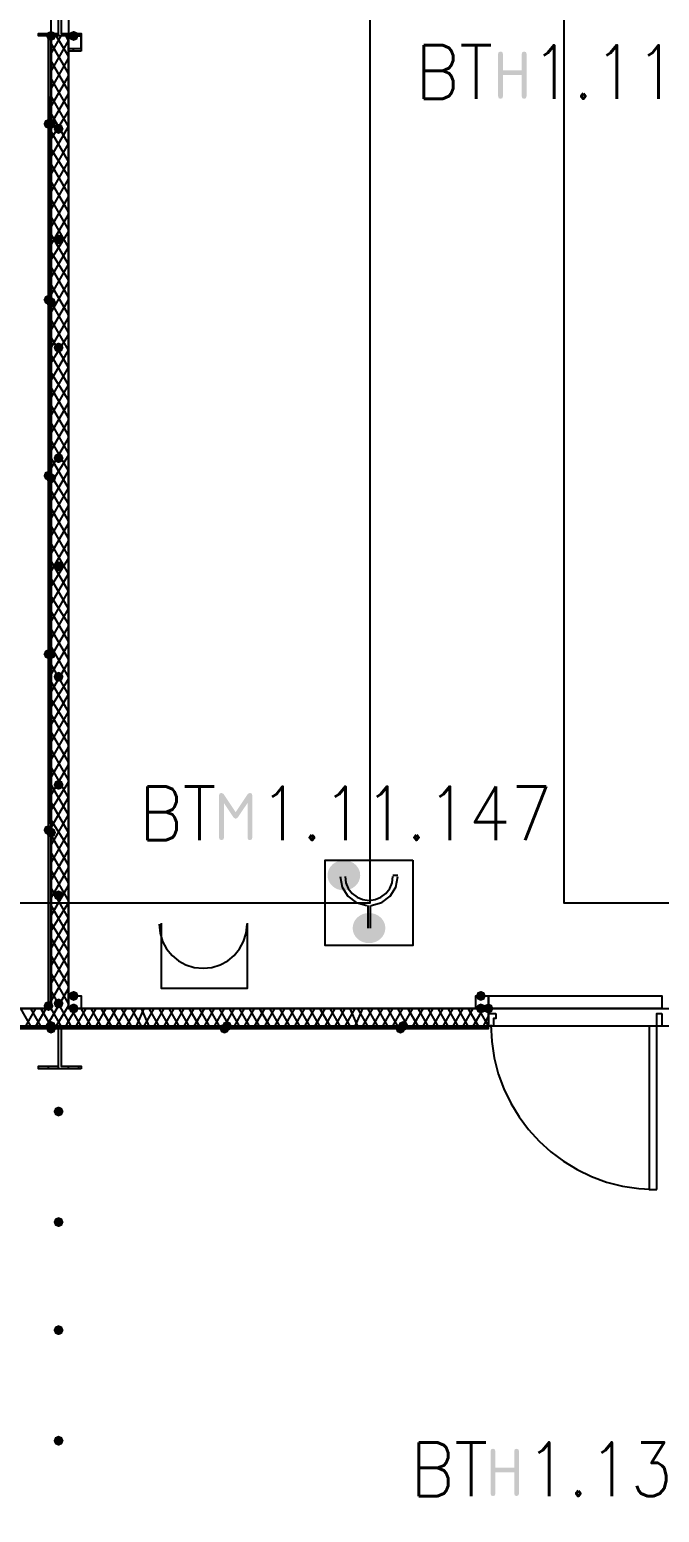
# Model space of a CAD drawing. Header units: millimetres. Extents: x 0 to 420, y 0 to 297.
# Drawn here: x 276.12 to 286.72, y 179.26 to 204.24 of the extents above; entities that cross this region are included whole.
import ezdxf

# ---------------------------------------------------------------- set-up
doc = ezdxf.new("R2010")
doc.units = ezdxf.units.MM
doc.layers.get('0').update_dxf_attribs({"linetype": 'CONTINUOUS'})
doc.styles.get("Standard").update_dxf_attribs({"font": 'STANDARD'})

msp = doc.modelspace()

# ---------------------------------------------------------------- hatches: boundary and pattern name
at = {"true_color": 0x000007}
for points in [[(276.563667, 204.131333), (276.538796, 204.071537), (276.479, 204.046667), (276.419204, 204.071537), (276.394333, 204.131333), (276.419204, 204.191129), (276.479, 204.216), (276.538796, 204.191129)], [(276.944667, 204.131333), (276.919796, 204.071537), (276.86, 204.046667), (276.800204, 204.071537), (276.775333, 204.131333), (276.800204, 204.191129), (276.86, 204.216), (276.919796, 204.191129)], [(284.009041, 203.112687), (284.009041, 203.829267), (284.019032, 203.859032), (284.04928, 203.868954), (284.079045, 203.859032), (284.088967, 203.829267), (284.088967, 203.550352), (284.407019, 203.550352), (284.407019, 203.829267), (284.41694, 203.859032), (284.446706, 203.868954), (284.476747, 203.859032), (284.486945, 203.829267), (284.486945, 203.112687), (284.476747, 203.082921), (284.446706, 203.072999), (284.41694, 203.082921), (284.407019, 203.112687), (284.407019, 203.470977), (284.088967, 203.470977), (284.088967, 203.112687), (284.079045, 203.082921), (284.04928, 203.072999), (284.019032, 203.082921)], [(276.690667, 202.565), (276.665796, 202.505204), (276.606, 202.480333), (276.546204, 202.505204), (276.521333, 202.565), (276.546204, 202.624796), (276.606, 202.649667), (276.665796, 202.624796)], [(276.690667, 200.702333), (276.665796, 200.642537), (276.606, 200.617667), (276.546204, 200.642537), (276.521333, 200.702333), (276.546204, 200.762129), (276.606, 200.787), (276.665796, 200.762129)], [(276.690667, 198.882), (276.665796, 198.822204), (276.606, 198.797333), (276.546204, 198.822204), (276.521333, 198.882), (276.546204, 198.941796), (276.606, 198.966667), (276.665796, 198.941796)], [(276.690667, 197.019333), (276.665796, 196.959537), (276.606, 196.934667), (276.546204, 196.959537), (276.521333, 197.019333), (276.546204, 197.079129), (276.606, 197.104), (276.665796, 197.079129)], [(276.690667, 195.199), (276.665796, 195.139204), (276.606, 195.114333), (276.546204, 195.139204), (276.521333, 195.199), (276.546204, 195.258796), (276.606, 195.283667), (276.665796, 195.258796)], [(276.690667, 193.336333), (276.665796, 193.276537), (276.606, 193.251667), (276.546204, 193.276537), (276.521333, 193.336333), (276.546204, 193.396129), (276.606, 193.421), (276.665796, 193.396129)], [(276.690667, 191.516), (276.665796, 191.456204), (276.606, 191.431333), (276.546204, 191.456204), (276.521333, 191.516), (276.546204, 191.575796), (276.606, 191.600667), (276.665796, 191.575796)], [(279.827633, 191.380621), (279.857398, 191.370699), (279.86732, 191.340933), (279.86732, 190.624353), (279.857398, 190.594588), (279.827633, 190.584666), (279.797867, 190.594588), (279.787945, 190.624353), (279.787945, 191.209744), (279.625337, 190.966658), (279.588957, 190.942956), (279.551474, 190.966658), (279.389968, 191.209744), (279.389968, 190.624353), (279.380046, 190.594588), (279.35028, 190.584666), (279.320032, 190.594588), (279.310042, 190.624353), (279.310042, 191.340933), (279.320032, 191.370699), (279.35028, 191.380621), (279.385007, 191.360777), (279.588957, 191.054853), (279.794009, 191.362982)], [(276.690667, 189.653333), (276.665796, 189.593537), (276.606, 189.568667), (276.546204, 189.593537), (276.521333, 189.653333), (276.546204, 189.713129), (276.606, 189.738), (276.665796, 189.713129)], [(276.690667, 187.833), (276.665796, 187.773204), (276.606, 187.748333), (276.546204, 187.773204), (276.521333, 187.833), (276.546204, 187.892796), (276.606, 187.917667), (276.665796, 187.892796)], [(276.944667, 187.96), (276.919796, 187.900204), (276.86, 187.875333), (276.800204, 187.900204), (276.775333, 187.96), (276.800204, 188.019796), (276.86, 188.044667), (276.919796, 188.019796)], [(276.944667, 187.748333), (276.919796, 187.688538), (276.86, 187.663667), (276.800204, 187.688538), (276.775333, 187.748333), (276.800204, 187.808129), (276.86, 187.833), (276.919796, 187.808129)], [(283.802667, 187.96), (283.777796, 187.900204), (283.718, 187.875333), (283.658204, 187.900204), (283.633333, 187.96), (283.658204, 188.019796), (283.718, 188.044667), (283.777796, 188.019796)], [(283.802667, 187.748333), (283.777796, 187.688538), (283.718, 187.663667), (283.658204, 187.688538), (283.633333, 187.748333), (283.658204, 187.808129), (283.718, 187.833), (283.777796, 187.808129)], [(283.929667, 187.748333), (283.904796, 187.688538), (283.845, 187.663667), (283.785204, 187.688538), (283.760333, 187.748333), (283.785204, 187.808129), (283.845, 187.833), (283.904796, 187.808129)], [(276.563667, 187.452), (276.538796, 187.392204), (276.479, 187.367333), (276.419204, 187.392204), (276.394333, 187.452), (276.419204, 187.511796), (276.479, 187.536667), (276.538796, 187.511796)], [(276.690667, 186.012667), (276.665796, 185.952871), (276.606, 185.928), (276.546204, 185.952871), (276.521333, 186.012667), (276.546204, 186.072462), (276.606, 186.097333), (276.665796, 186.072463)], [(276.690667, 184.15), (276.665796, 184.090204), (276.606, 184.065333), (276.546204, 184.090204), (276.521333, 184.15), (276.546204, 184.209796), (276.606, 184.234667), (276.665796, 184.209796)], [(276.690667, 182.329667), (276.665796, 182.269871), (276.606, 182.245), (276.546204, 182.269871), (276.521333, 182.329667), (276.546204, 182.389462), (276.606, 182.414333), (276.665796, 182.389463)], [(276.690667, 180.467), (276.665796, 180.407204), (276.606, 180.382333), (276.546204, 180.407204), (276.521333, 180.467), (276.546204, 180.526796), (276.606, 180.551667), (276.665796, 180.526796)], [(283.882042, 179.575353), (283.882042, 180.291933), (283.892032, 180.321699), (283.92228, 180.331621), (283.952046, 180.321699), (283.961968, 180.291933), (283.961968, 180.013018), (284.280019, 180.013018), (284.280019, 180.291933), (284.289941, 180.321699), (284.319707, 180.331621), (284.349748, 180.321699), (284.359945, 180.291933), (284.359945, 179.575353), (284.349748, 179.545588), (284.319707, 179.535666), (284.289941, 179.545588), (284.280019, 179.575353), (284.280019, 179.933643), (283.961968, 179.933643), (283.961968, 179.575353), (283.952046, 179.545588), (283.92228, 179.535666), (283.892032, 179.545588)]]:
    msp.add_hatch(color=0, dxfattribs=at).paths.add_polyline_path(points, flags=0)
h = msp.add_hatch(color=0, dxfattribs=at)
h.paths.add_polyline_path([(276.479, 204.131333), (276.436667, 204.131333), (276.479, 187.790667)], flags=0)
h.paths.add_polyline_path([(276.436667, 204.131333), (276.479, 187.790667), (276.436667, 187.790667)], flags=0)
at = {"true_color": 0x0000fe}
for points in [[(276.521333, 202.649667), (276.496463, 202.589871), (276.436667, 202.565), (276.376871, 202.589871), (276.352, 202.649667), (276.376871, 202.709462), (276.436667, 202.734333), (276.496462, 202.709463)], [(276.563667, 202.649667), (276.538796, 202.589871), (276.479, 202.565), (276.419204, 202.589871), (276.394333, 202.649667), (276.419204, 202.709462), (276.479, 202.734333), (276.538796, 202.709463)], [(276.521333, 199.686333), (276.496463, 199.626537), (276.436667, 199.601667), (276.376871, 199.626537), (276.352, 199.686333), (276.376871, 199.746129), (276.436667, 199.771), (276.496462, 199.746129)], [(276.563667, 199.644), (276.538796, 199.584204), (276.479, 199.559333), (276.419204, 199.584204), (276.394333, 199.644), (276.419204, 199.703796), (276.479, 199.728667), (276.538796, 199.703796)], [(276.521333, 196.723), (276.496463, 196.663204), (276.436667, 196.638333), (276.376871, 196.663204), (276.352, 196.723), (276.376871, 196.782796), (276.436667, 196.807667), (276.496462, 196.782796)], [(276.563667, 196.680667), (276.538796, 196.620871), (276.479, 196.596), (276.419204, 196.620871), (276.394333, 196.680667), (276.419204, 196.740462), (276.479, 196.765333), (276.538796, 196.740463)], [(276.521333, 193.717333), (276.496463, 193.657537), (276.436667, 193.632667), (276.376871, 193.657537), (276.352, 193.717333), (276.376871, 193.777129), (276.436667, 193.802), (276.496462, 193.777129)], [(276.563667, 193.717333), (276.538796, 193.657537), (276.479, 193.632667), (276.419204, 193.657537), (276.394333, 193.717333), (276.419204, 193.777129), (276.479, 193.802), (276.538796, 193.777129)], [(276.521333, 190.754), (276.496463, 190.694204), (276.436667, 190.669333), (276.376871, 190.694204), (276.352, 190.754), (276.376871, 190.813796), (276.436667, 190.838667), (276.496462, 190.813796)], [(276.563667, 190.711667), (276.538796, 190.651871), (276.479, 190.627), (276.419204, 190.651871), (276.394333, 190.711667), (276.419204, 190.771462), (276.479, 190.796333), (276.538796, 190.771463)], [(276.521333, 187.790667), (276.496463, 187.730871), (276.436667, 187.706), (276.376871, 187.730871), (276.352, 187.790667), (276.376871, 187.850462), (276.436667, 187.875333), (276.496462, 187.850463)], [(276.563667, 187.452), (276.538796, 187.392204), (276.479, 187.367333), (276.419204, 187.392204), (276.394333, 187.452), (276.419204, 187.511796), (276.479, 187.536667), (276.538796, 187.511796)], [(276.563667, 187.452), (276.538796, 187.392204), (276.479, 187.367333), (276.419204, 187.392204), (276.394333, 187.452), (276.419204, 187.511796), (276.479, 187.536667), (276.538796, 187.511796)], [(276.563667, 187.409667), (276.538796, 187.349871), (276.479, 187.325), (276.419204, 187.349871), (276.394333, 187.409667), (276.419204, 187.469462), (276.479, 187.494333), (276.538796, 187.469463)], [(276.563667, 187.409667), (276.538796, 187.349871), (276.479, 187.325), (276.419204, 187.349871), (276.394333, 187.409667), (276.419204, 187.469462), (276.479, 187.494333), (276.538796, 187.469463)], [(279.484667, 187.409667), (279.459796, 187.349871), (279.4, 187.325), (279.340204, 187.349871), (279.315333, 187.409667), (279.340204, 187.469462), (279.4, 187.494333), (279.459796, 187.469463)], [(279.527, 187.452), (279.502129, 187.392204), (279.442333, 187.367333), (279.382538, 187.392204), (279.357667, 187.452), (279.382537, 187.511796), (279.442333, 187.536667), (279.502129, 187.511796)], [(282.448, 187.409667), (282.423129, 187.349871), (282.363333, 187.325), (282.303538, 187.349871), (282.278667, 187.409667), (282.303537, 187.469462), (282.363333, 187.494333), (282.423129, 187.469463)], [(282.490333, 187.452), (282.465463, 187.392204), (282.405667, 187.367333), (282.345871, 187.392204), (282.321, 187.452), (282.345871, 187.511796), (282.405667, 187.536667), (282.465462, 187.511796)]]:
    msp.add_hatch(color=0, dxfattribs=at).paths.add_polyline_path(points, flags=0)
at = {"true_color": 0x000001}
h = msp.add_hatch(color=0, dxfattribs=at)
edge = h.paths.add_edge_path(flags=0)
edge.add_ellipse((281.410834, 189.991999), major_axis=(0.275167, 0), ratio=0.923077, start_angle=0, end_angle=360)
h = msp.add_hatch(color=0, dxfattribs=at)
edge = h.paths.add_edge_path(flags=0)
edge.add_ellipse((281.834167, 189.102999), major_axis=(0.275167, 0), ratio=0.923077, start_angle=0, end_angle=360)
at = {"true_color": 0x000007}
h = msp.add_hatch(color=0, dxfattribs=at)
h.paths.add_polyline_path([(276.479, 187.452), (269.367, 187.452), (276.479, 187.409667)], flags=0)
h.paths.add_polyline_path([(269.367, 187.452), (276.479, 187.409667), (269.367, 187.409667)], flags=0)
h = msp.add_hatch(color=0, dxfattribs=at)
h.paths.add_polyline_path([(283.845, 187.452), (276.479, 187.452), (283.845, 187.409667)], flags=0)
h.paths.add_polyline_path([(276.479, 187.452), (283.845, 187.409667), (276.479, 187.409667)], flags=0)

# ---------------------------------------------------------------- linework, layer by layer
at = {"color": 0, "true_color": 0x00002b}
for points in [[(276.479, 187.748333), (276.479, 222.25), (258.868333, 222.25), (258.868333, 187.748333)], [(276.775333, 187.748333), (293.878, 187.748333), (293.878, 222.25), (276.775333, 222.25)]]:
    msp.add_lwpolyline(points, close=True, dxfattribs=at)
at = {"color": 0, "true_color": 0x000001}
for points in [[(264.244667, 189.526333), (281.855334, 189.526333), (281.855334, 204.977999), (285.115001, 204.977999), (285.115001, 189.526333), (298.958, 189.526333), (298.958, 204.977999), (302.471667, 204.977999), (302.471667, 189.526333), (315.679667, 189.526333), (316.399334, 189.526333), (316.399334, 190.245999), (316.399334, 204.977999), (319.870667, 204.977999), (319.870667, 189.526333), (333.078667, 189.526333)], [(281.347334, 189.97228), (281.38149, 189.791438), (281.476435, 189.64063), (281.619171, 189.53394), (281.796702, 189.485447)], [(281.432005, 189.972492), (281.445569, 189.867236), (281.485339, 189.770715), (281.548597, 189.687665), (281.632622, 189.622819), (281.73067, 189.582195), (281.834171, 189.568653), (281.937672, 189.582195), (282.03572, 189.622819), (282.119746, 189.687665), (282.183003, 189.770715), (282.222774, 189.867236), (282.236338, 189.972492)], [(281.871611, 189.485443), (282.04916, 189.533936), (282.191894, 189.640626), (282.28683, 189.791433), (282.320979, 189.972276)], [(282.236334, 189.991999), (282.321001, 189.991999)], [(281.813001, 189.483999), (281.813001, 189.102999)], [(281.855334, 189.483999), (281.855334, 189.102999)]]:
    msp.add_lwpolyline(points, dxfattribs=at)
at = {"color": 0, "true_color": 0x000007}
for points in [[(276.987, 204.131333), (276.267333, 204.131333), (276.267333, 204.173667), (276.606, 204.173667), (276.606, 204.808667), (276.267333, 204.808667), (276.267333, 204.851), (276.987, 204.851), (276.987, 204.808667), (276.648333, 204.808667), (276.648333, 204.173667), (276.987, 204.173667)], [(276.479, 204.131333), (276.436667, 204.131333), (276.479, 187.790667)], [(276.436667, 204.131333), (276.479, 187.790667), (276.436667, 187.790667)], [(276.436667, 204.131333), (276.436667, 187.790667), (276.479, 187.790667), (276.479, 204.131333)], [(276.436667, 204.131333), (276.436667, 187.790667), (276.479, 187.790667), (276.479, 204.131333)], [(276.987, 203.877333), (276.775333, 203.877333), (276.775333, 204.131333), (276.987, 204.131333)], [(276.987, 203.919667), (276.987, 204.131333), (276.775333, 204.131333), (276.775333, 203.919667)], [(276.987, 187.748333), (276.775333, 187.748333), (276.775333, 187.96), (276.987, 187.96), (276.987, 187.748333), (276.775333, 187.748333), (276.775333, 187.96), (276.987, 187.96)], [(283.633333, 187.96), (283.845, 187.96), (283.845, 187.748333), (283.633333, 187.748333), (283.633333, 187.96), (283.845, 187.96), (283.845, 187.748333), (283.633333, 187.748333)], [(283.972, 187.663667), (283.972, 187.579), (283.929667, 187.579), (283.929667, 187.452), (283.845, 187.452), (283.845, 187.663667)], [(286.766, 187.663667), (286.766, 187.452), (286.681333, 187.452), (286.681333, 187.579), (286.681333, 187.663667)], [(276.479, 187.452), (269.367, 187.452), (276.479, 187.409667)], [(269.367, 187.452), (276.479, 187.409667), (269.367, 187.409667)], [(269.367, 187.409667), (269.367, 187.452), (276.479, 187.452), (276.479, 187.409667), (269.367, 187.409667), (276.479, 187.409667), (276.479, 187.452), (269.367, 187.452)], [(276.987, 186.732333), (276.267333, 186.732333), (276.267333, 186.774667), (276.606, 186.774667), (276.606, 187.409667), (276.267333, 187.409667), (276.267333, 187.452), (276.987, 187.452), (276.987, 187.409667), (276.648333, 187.409667), (276.648333, 186.774667), (276.987, 186.774667)], [(283.845, 187.452), (276.479, 187.452), (283.845, 187.409667)], [(276.479, 187.452), (283.845, 187.409667), (276.479, 187.409667)], [(283.845, 187.452), (276.479, 187.452), (276.479, 187.409667), (283.845, 187.409667)], [(283.845, 187.452), (276.479, 187.452), (276.479, 187.409667), (283.845, 187.409667)], [(286.681333, 184.700333), (286.681333, 187.452), (286.554333, 187.452), (286.554333, 184.700333)]]:
    msp.add_lwpolyline(points, close=True, dxfattribs=at)
for points in [[(276.606, 204.131333), (276.606, 204.851)], [(276.267333, 204.131333), (276.267333, 204.173667)], [(276.436667, 204.131333), (276.436667, 204.173667)], [(276.436667, 204.131333), (276.436667, 187.790667), (276.436667, 204.131333), (276.479, 187.790667)], [(276.479, 203.835), (276.648333, 204.131333)], [(276.775333, 187.748333), (276.775333, 204.131333), (276.479, 204.131333), (276.479, 187.748333)], [(276.775333, 203.792667), (276.563667, 204.131333)], [(276.775333, 204.046667), (276.733, 204.131333)], [(276.775333, 204.131333), (276.775333, 204.173667)], [(276.944667, 204.131333), (276.944667, 204.173667)], [(276.479, 203.538667), (276.775333, 204.046667)], [(276.775333, 203.496333), (276.479, 204.004333)], [(276.86, 203.877333), (276.86, 203.919667)], [(276.479, 203.242333), (276.775333, 203.750333)], [(276.775333, 203.2), (276.479, 203.708)], [(276.479, 202.946), (276.775333, 203.454)], [(276.775333, 202.903667), (276.479, 203.411667)], [(276.479, 202.649667), (276.775333, 203.157667)], [(276.775333, 202.607333), (276.479, 203.115333)], [(276.479, 202.395667), (276.775333, 202.861333)], [(276.775333, 202.311), (276.479, 202.819)], [(276.479, 202.099333), (276.775333, 202.607333)], [(276.775333, 202.014667), (276.479, 202.522667)], [(276.479, 201.803), (276.775333, 202.311)], [(276.775333, 201.760667), (276.479, 202.226333)], [(276.479, 201.506667), (276.775333, 202.014667)], [(276.775333, 201.464333), (276.479, 201.972333)], [(276.479, 201.210333), (276.775333, 201.718333)], [(276.775333, 201.168), (276.479, 201.676)], [(276.479, 200.914), (276.775333, 201.422)], [(276.775333, 200.871667), (276.479, 201.379667)], [(276.479, 200.617667), (276.775333, 201.125667)], [(276.775333, 200.575333), (276.479, 201.083333)], [(276.479, 200.363667), (276.775333, 200.829333)], [(276.775333, 200.279), (276.479, 200.787)], [(276.479, 200.067333), (276.775333, 200.575333)], [(276.775333, 200.025), (276.479, 200.490667)], [(276.479, 199.771), (276.775333, 200.279)], [(276.775333, 199.728667), (276.479, 200.236667)], [(276.479, 199.474667), (276.775333, 199.982667)], [(276.775333, 199.432333), (276.479, 199.940333)], [(276.479, 199.178333), (276.775333, 199.686333)], [(276.775333, 199.136), (276.479, 199.644)], [(276.479, 198.882), (276.775333, 199.39)], [(276.775333, 198.839667), (276.479, 199.347667)], [(276.479, 198.628), (276.775333, 199.093667)], [(276.775333, 198.543333), (276.479, 199.051333)], [(276.479, 198.331667), (276.775333, 198.839667)], [(276.775333, 198.247), (276.479, 198.755)], [(276.479, 198.035333), (276.775333, 198.543333)], [(276.775333, 197.993), (276.479, 198.458667)], [(276.479, 197.739), (276.775333, 198.247)], [(276.775333, 197.696667), (276.479, 198.204667)], [(276.479, 197.442667), (276.775333, 197.950667)], [(276.775333, 197.400333), (276.479, 197.908333)], [(276.479, 197.146333), (276.775333, 197.654333)], [(276.775333, 197.104), (276.479, 197.612)], [(276.479, 196.85), (276.775333, 197.358)], [(276.775333, 196.807667), (276.479, 197.315667)], [(276.479, 196.596), (276.775333, 197.061667)], [(276.775333, 196.511333), (276.479, 197.019333)], [(276.479, 196.299667), (276.775333, 196.807667)], [(276.775333, 196.257333), (276.479, 196.723)], [(276.479, 196.003333), (276.775333, 196.511333)], [(276.775333, 195.961), (276.479, 196.469)], [(276.479, 195.707), (276.775333, 196.215)], [(276.775333, 195.664667), (276.479, 196.172667)], [(276.479, 195.410667), (276.775333, 195.918667)], [(276.775333, 195.368333), (276.479, 195.876333)], [(276.479, 195.114333), (276.775333, 195.622333)], [(276.775333, 195.072), (276.479, 195.58)], [(276.479, 194.860333), (276.775333, 195.326)], [(276.775333, 194.775667), (276.479, 195.283667)], [(276.479, 194.564), (276.775333, 195.072)], [(276.775333, 194.479333), (276.479, 194.987333)], [(276.479, 194.267667), (276.775333, 194.775667)], [(276.775333, 194.225333), (276.479, 194.691)], [(276.479, 193.971333), (276.775333, 194.479333)], [(276.775333, 193.929), (276.479, 194.437)], [(276.479, 193.675), (276.775333, 194.183)], [(276.775333, 193.632667), (276.479, 194.140667)], [(276.479, 193.378667), (276.775333, 193.886667)], [(276.775333, 193.336333), (276.479, 193.844333)], [(276.479, 193.082333), (276.775333, 193.590333)], [(276.775333, 193.04), (276.479, 193.548)], [(276.479, 192.828333), (276.775333, 193.294)], [(276.775333, 192.743667), (276.479, 193.251667)], [(276.479, 192.532), (276.775333, 193.04)], [(276.775333, 192.489667), (276.479, 192.955333)], [(276.479, 192.235667), (276.775333, 192.743667)], [(276.775333, 192.193333), (276.479, 192.701333)], [(276.479, 191.939333), (276.775333, 192.447333)], [(276.775333, 191.897), (276.479, 192.405)], [(276.479, 191.643), (276.775333, 192.151)], [(276.775333, 191.600667), (276.479, 192.108667)], [(276.479, 191.346667), (276.775333, 191.854667)], [(276.775333, 191.304333), (276.479, 191.812333)], [(276.479, 191.092667), (276.775333, 191.558333)], [(276.775333, 191.008), (276.479, 191.516)], [(276.479, 190.796333), (276.775333, 191.304333)], [(276.775333, 190.711667), (276.479, 191.219667)], [(276.479, 190.5), (276.775333, 191.008)], [(276.775333, 190.457667), (276.479, 190.923333)], [(276.479, 190.203667), (276.775333, 190.711667)], [(276.775333, 190.161333), (276.479, 190.669333)], [(276.479, 189.907333), (276.775333, 190.415333)], [(276.775333, 189.865), (276.479, 190.373)], [(276.479, 189.611), (276.775333, 190.119)], [(276.775333, 189.568667), (276.479, 190.076667)], [(281.093334, 190.245999), (282.575001, 190.245999)], [(276.479, 189.314667), (276.775333, 189.822667)], [(276.775333, 189.272333), (276.479, 189.780333)], [(276.479, 189.060667), (276.775333, 189.526333)], [(276.775333, 188.976), (276.479, 189.484)], [(276.479, 188.764333), (276.775333, 189.272333)], [(276.775333, 188.722), (276.479, 189.187667)], [(276.479, 188.468), (276.775333, 188.976)], [(276.775333, 188.425667), (276.479, 188.933667)], [(276.479, 188.171667), (276.775333, 188.679667)], [(276.775333, 188.129333), (276.479, 188.637333)], [(276.479, 187.875333), (276.775333, 188.383333)], [(276.775333, 187.833), (276.479, 188.341)], [(276.479, 187.579), (276.775333, 188.087)], [(276.775333, 187.536667), (276.479, 188.044667)], [(283.845, 187.875333), (283.845, 187.96), (285.326667, 187.96)], [(285.326667, 187.748333), (283.845, 187.748333), (283.845, 187.875333)], [(285.326667, 187.96), (286.766, 187.96), (286.766, 187.875333)], [(286.766, 187.875333), (286.766, 187.748333), (285.326667, 187.748333)], [(276.479, 187.748333), (269.367, 187.748333)], [(276.140333, 187.452), (275.971, 187.748333)], [(276.055667, 187.452), (276.225, 187.748333)], [(276.309667, 187.452), (276.140333, 187.748333)], [(276.225, 187.452), (276.394333, 187.748333)], [(276.479, 187.452), (276.309667, 187.748333)], [(276.394333, 187.452), (276.479, 187.579)], [(276.648333, 187.452), (276.479, 187.748333)], [(276.563667, 187.452), (276.775333, 187.790667)], [(276.775333, 187.536667), (276.902333, 187.748333)], [(283.845, 187.748333), (276.775333, 187.748333)], [(276.987, 187.452), (276.817667, 187.748333)], [(276.902333, 187.452), (277.071667, 187.748333)], [(277.156333, 187.452), (276.987, 187.748333)], [(277.071667, 187.452), (277.241, 187.748333)], [(277.325667, 187.452), (277.156333, 187.748333)], [(277.241, 187.452), (277.410333, 187.748333)], [(277.495, 187.452), (277.325667, 187.748333)], [(277.410333, 187.452), (277.579667, 187.748333)], [(277.664333, 187.452), (277.495, 187.748333)], [(277.579667, 187.452), (277.749, 187.748333)], [(277.833667, 187.452), (277.664333, 187.748333)], [(277.749, 187.452), (277.918333, 187.748333)], [(278.003, 187.452), (277.833667, 187.748333)], [(277.918333, 187.452), (278.045333, 187.748333)], [(278.13, 187.452), (278.003, 187.748333)], [(278.045333, 187.452), (278.214667, 187.748333)], [(278.299333, 187.452), (278.13, 187.748333)], [(278.214667, 187.452), (278.384, 187.748333)], [(278.468667, 187.452), (278.299333, 187.748333)], [(278.384, 187.452), (278.553333, 187.748333)], [(278.638, 187.452), (278.468667, 187.748333)], [(278.553333, 187.452), (278.722667, 187.748333)], [(278.807333, 187.452), (278.638, 187.748333)], [(278.722667, 187.452), (278.892, 187.748333)], [(278.976667, 187.452), (278.807333, 187.748333)], [(278.892, 187.452), (279.061333, 187.748333)], [(279.146, 187.452), (278.976667, 187.748333)], [(279.061333, 187.452), (279.230667, 187.748333)], [(279.315333, 187.452), (279.146, 187.748333)], [(279.230667, 187.452), (279.4, 187.748333)], [(279.484667, 187.452), (279.315333, 187.748333)], [(279.4, 187.452), (279.569333, 187.748333)], [(279.654, 187.452), (279.484667, 187.748333)], [(279.569333, 187.452), (279.738667, 187.748333)], [(279.823333, 187.452), (279.654, 187.748333)], [(279.738667, 187.452), (279.908, 187.748333)], [(279.992667, 187.452), (279.823333, 187.748333)], [(279.908, 187.452), (280.077333, 187.748333)], [(280.162, 187.452), (279.992667, 187.748333)], [(280.077333, 187.452), (280.246667, 187.748333)], [(280.331333, 187.452), (280.162, 187.748333)], [(280.246667, 187.452), (280.416, 187.748333)], [(280.500667, 187.452), (280.331333, 187.748333)], [(280.416, 187.452), (280.585333, 187.748333)], [(280.67, 187.452), (280.500667, 187.748333)], [(280.585333, 187.452), (280.754667, 187.748333)], [(280.839333, 187.452), (280.67, 187.748333)], [(280.754667, 187.452), (280.924, 187.748333)], [(281.008667, 187.452), (280.839333, 187.748333)], [(280.924, 187.452), (281.093333, 187.748333)], [(281.178, 187.452), (281.008667, 187.748333)], [(281.093333, 187.452), (281.262667, 187.748333)], [(281.347333, 187.452), (281.178, 187.748333)], [(281.262667, 187.452), (281.432, 187.748333)], [(281.516667, 187.452), (281.347333, 187.748333)], [(281.432, 187.452), (281.601333, 187.748333)], [(281.643667, 187.452), (281.516667, 187.748333)], [(281.601333, 187.452), (281.728333, 187.748333)], [(281.813, 187.452), (281.643667, 187.748333)], [(281.728333, 187.452), (281.897667, 187.748333)], [(281.982333, 187.452), (281.813, 187.748333)], [(281.897667, 187.452), (282.067, 187.748333)], [(282.151667, 187.452), (281.982333, 187.748333)], [(282.067, 187.452), (282.236333, 187.748333)], [(282.321, 187.452), (282.151667, 187.748333)], [(282.236333, 187.452), (282.405667, 187.748333)], [(282.490333, 187.452), (282.321, 187.748333)], [(282.405667, 187.452), (282.575, 187.748333)], [(282.659667, 187.452), (282.490333, 187.748333)], [(282.575, 187.452), (282.744333, 187.748333)], [(282.829, 187.452), (282.659667, 187.748333)], [(282.744333, 187.452), (282.913667, 187.748333)], [(282.998333, 187.452), (282.829, 187.748333)], [(282.913667, 187.452), (283.083, 187.748333)], [(283.167667, 187.452), (282.998333, 187.748333)], [(283.083, 187.452), (283.252333, 187.748333)], [(283.337, 187.452), (283.167667, 187.748333)], [(283.252333, 187.452), (283.421667, 187.748333)], [(283.506333, 187.452), (283.337, 187.748333)], [(283.421667, 187.452), (283.591, 187.748333)], [(283.675667, 187.452), (283.506333, 187.748333)], [(283.591, 187.452), (283.760333, 187.748333)], [(283.845, 187.452), (283.675667, 187.748333)], [(283.760333, 187.452), (283.845, 187.621333)], [(283.845, 187.452), (283.845, 187.663667), (283.845, 187.748333)], [(283.845, 187.748333), (283.845, 187.663667), (283.845, 187.452), (283.845, 187.663667)], [(276.479, 187.409667), (269.367, 187.409667), (276.479, 187.452), (269.367, 187.452)], [(269.367, 187.452), (276.479, 187.452)], [(276.267333, 187.409667), (276.267333, 187.452)], [(276.436667, 187.409667), (276.436667, 187.452)], [(283.845, 187.452), (276.479, 187.452), (283.845, 187.452), (276.479, 187.409667)], [(276.479, 187.452), (276.775333, 187.452)], [(276.606, 186.732333), (276.606, 187.452)], [(276.733, 187.452), (276.775333, 187.536667)], [(276.817667, 187.452), (276.775333, 187.536667)], [(276.775333, 187.409667), (276.775333, 187.452)], [(276.775333, 187.452), (283.845, 187.452)], [(276.944667, 187.409667), (276.944667, 187.452)], [(283.887333, 187.473167), (283.901649, 187.189658), (283.943667, 186.91434), (284.011993, 186.648605), (284.105234, 186.393849), (284.221996, 186.151463), (284.360886, 185.922843), (284.520509, 185.709381), (284.699472, 185.512472), (284.896381, 185.333509), (285.109843, 185.173886), (285.338463, 185.034996), (285.580849, 184.918234), (285.835605, 184.824993), (286.10134, 184.756667), (286.376658, 184.714649), (286.660167, 184.700333)], [(276.267333, 186.732333), (276.267333, 186.774667)], [(276.436667, 186.732333), (276.436667, 186.774667)], [(276.775333, 186.732333), (276.775333, 186.774667)], [(276.944667, 186.732333), (276.944667, 186.774667)]]:
    msp.add_lwpolyline(points, dxfattribs=at)
at = {"color": 0, "true_color": 0x000001}
msp.add_lwpolyline([(282.575001, 190.245999), (282.575001, 188.806666), (281.093334, 188.806666), (281.093334, 190.245999)], close=True, dxfattribs=at)
at = {"color": 0, "true_color": 0x000006}
for points in [[(278.299334, 189.166288), (278.314425, 189.017017), (278.357618, 188.87799), (278.425935, 188.752184), (278.516398, 188.642577), (278.626031, 188.552144), (278.751855, 188.483863), (278.890893, 188.440711), (279.040167, 188.425666), (279.189442, 188.440711), (279.32848, 188.483863), (279.454304, 188.552144), (279.563936, 188.642577), (279.6544, 188.752184), (279.722717, 188.87799), (279.76591, 189.017017), (279.781001, 189.166288)], [(279.781001, 189.187666), (279.781001, 188.086999), (278.341667, 188.086999), (278.341667, 189.187666)]]:
    msp.add_lwpolyline(points, dxfattribs=at)
at = {"color": 0, "true_color": 0x000008}
msp.add_lwpolyline([(380.322667, 140.377333), (380.322667, 187.452), (258.868333, 187.452), (258.868333, 140.377333)], close=True, dxfattribs=at)

# ---------------------------------------------------------------- texts
at = {"color": 0, "true_color": 0x000007, "char_height": 0.90157, "attachment_point": 1}
for s, insert, width in [('BT', (282.61734, 203.974567), 1.30226779), ('1.11.148', (284.564663, 203.974567), 3.80662894), ('BT', (277.960674, 191.486233), 1.30226779), ('1.11.147', (279.992677, 191.486233), 3.80662894), ('BT', (282.53266, 180.437235), 1.30226779), ('1.13.195', (284.48, 180.437235), 3.90680337)]:
    msp.add_mtext(s, dxfattribs=dict(at, insert=insert, width=width))

doc.saveas('drawing.dxf')
